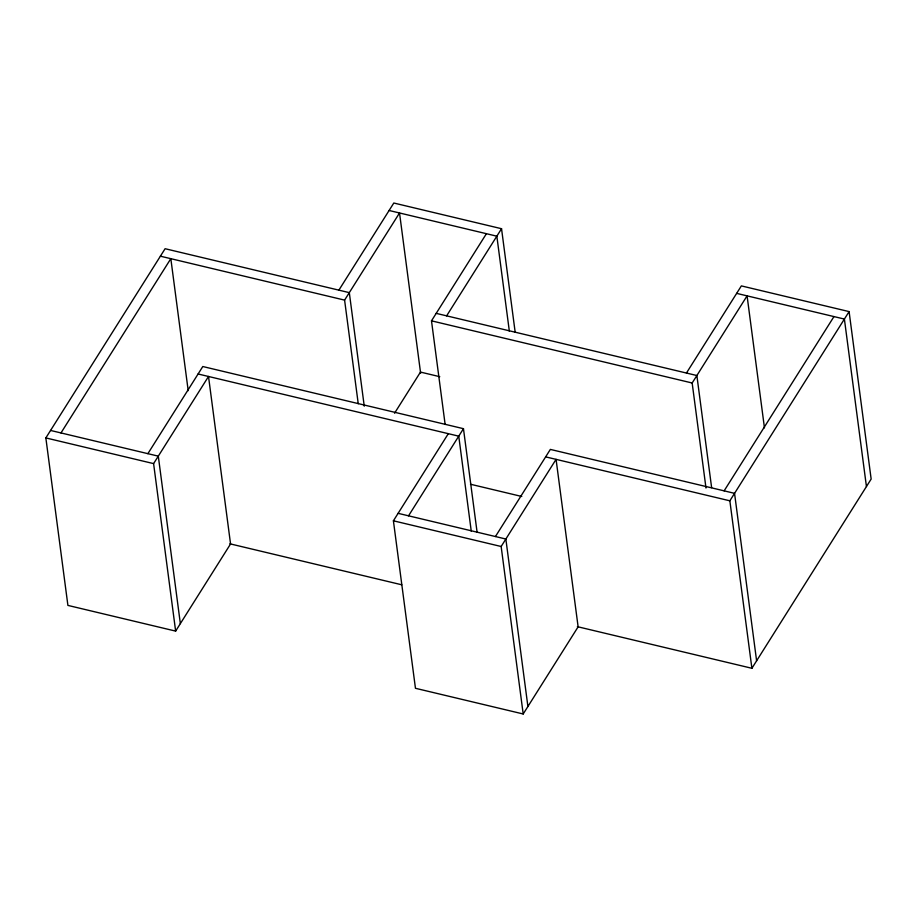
<?xml version="1.0" encoding="UTF-8"?>
<svg xmlns="http://www.w3.org/2000/svg" width="917" height="917" viewBox="0 0 917 917"><rect width="100%" height="100%" fill="white"/><g stroke="black" fill="none" stroke-linecap="round" stroke-linejoin="round"><path stroke-width="1.38" d="M175.64 631.102L153.597 463.612L208.514 376.474L230.557 543.964L175.64 631.102L67.904 605.403L45.85 437.925L165.106 248.713L349.308 292.638L364.255 406.185M60.98 432.939L170.826 258.663L188.203 390.665M147.878 453.663L202.795 366.525L463.463 428.686L477.104 532.296M338.877 290.15L393.806 203.024L501.542 228.711L515.182 332.321M358.238 403.721L344.597 300.111L399.525 212.973L420.639 373.357M445.135 424.445L431.494 320.835L486.411 233.697M446.625 315.849L501.542 228.711M394.539 413.235L420.467 372.084L439.782 376.692M523.194 713.976L501.152 546.498L556.069 459.36L578.123 626.85L523.194 713.976L415.458 688.289L393.404 520.799L448.321 433.672M408.535 515.824L463.463 428.686M495.432 536.537L550.349 449.41L734.551 493.335L756.605 660.813M686.443 373.036L741.36 285.898L849.096 311.597L871.15 479.075L751.894 668.287L577.389 626.666M705.987 488.027L692.163 382.997L747.08 295.859L764.457 427.861M724.132 490.847L833.966 316.583M751.894 668.287L729.852 500.808L849.096 311.597M389.095 210.486L496.842 236.185L509.359 331.278M736.649 293.371L844.397 319.07L866.439 486.549M436.194 313.362L696.863 375.523L711.626 487.649M160.395 256.187L344.597 300.111M431.494 320.835L692.163 382.997M198.083 373.987L458.752 436.16L471.269 531.252M545.638 456.872L729.852 500.808M470.467 484.233L521.762 496.475M50.561 430.451L158.297 456.15L180.351 623.629M398.116 513.337L505.852 539.024L527.905 706.514M45.85 437.925L153.597 463.612M393.404 520.799L501.152 546.498M229.846 543.792L401.772 584.794"/></g></svg>
